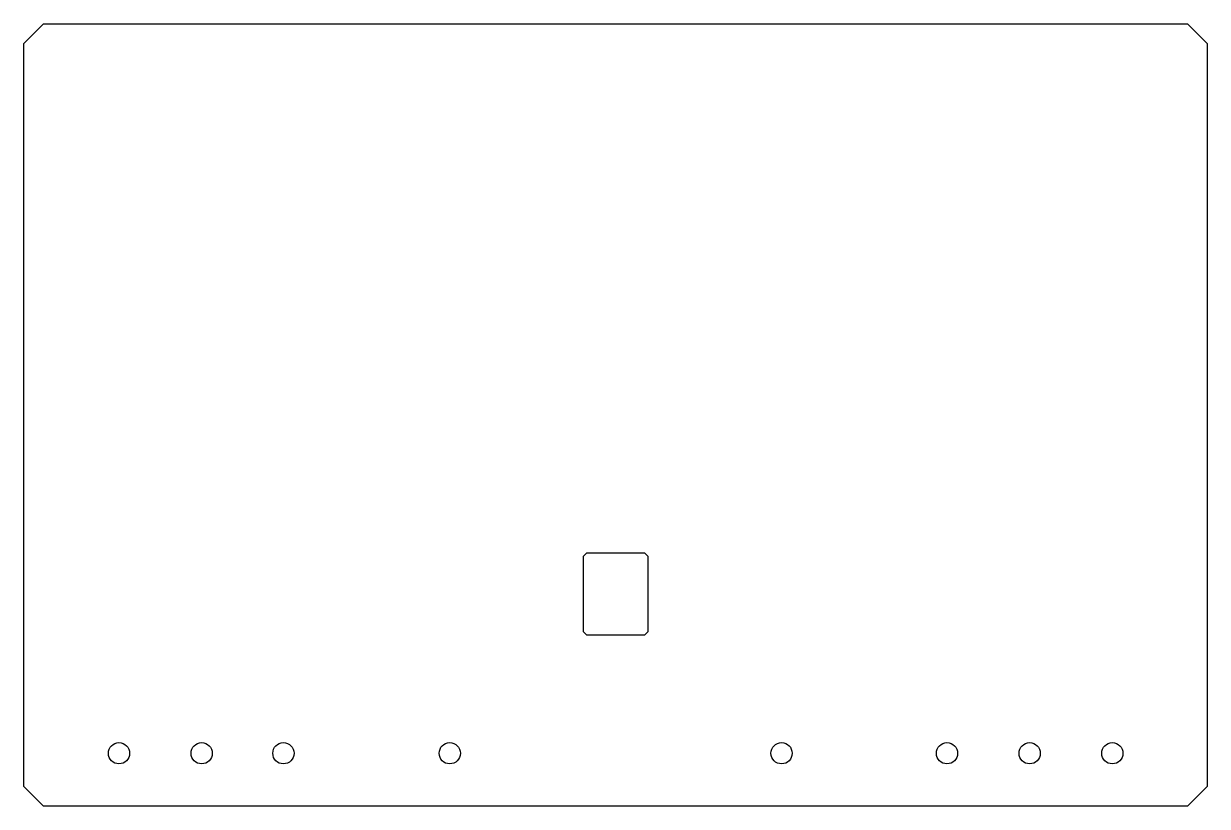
# Model space of a CAD drawing. Header units: inches. Extents: x -89 to 89, y -63 to 54.
import ezdxf

# ---------------------------------------------------------------- set-up
doc = ezdxf.new("R2010")
doc.units = ezdxf.units.IN
doc.header["$MEASUREMENT"] = 0

msp = doc.modelspace()

# ---------------------------------------------------------------- linework, layer by layer
for points in [[(-86.25, 54.5), (86.25, 54.5), (89.25, 51.5), (89.25, -60.5), (86.25, -63.5), (-86.25, -63.5), (-89.25, -60.5), (-89.25, 51.5)], [(-4.39, -37.65), (4.44, -37.65), (4.94, -37.15), (4.94, -25.83), (4.44, -25.33), (-4.39, -25.33), (-4.89, -25.83), (-4.89, -37.15)]]:
    msp.add_lwpolyline(points, close=True)
for centre in [(-74.88, -55.5), (-62.4, -55.5), (-50.08, -55.5), (-24.99, -55.5), (25.04, -55.5), (49.99, -55.5), (62.46, -55.5), (74.93, -55.5)]:
    msp.add_circle(centre, 1.6)

doc.saveas('drawing.dxf')
